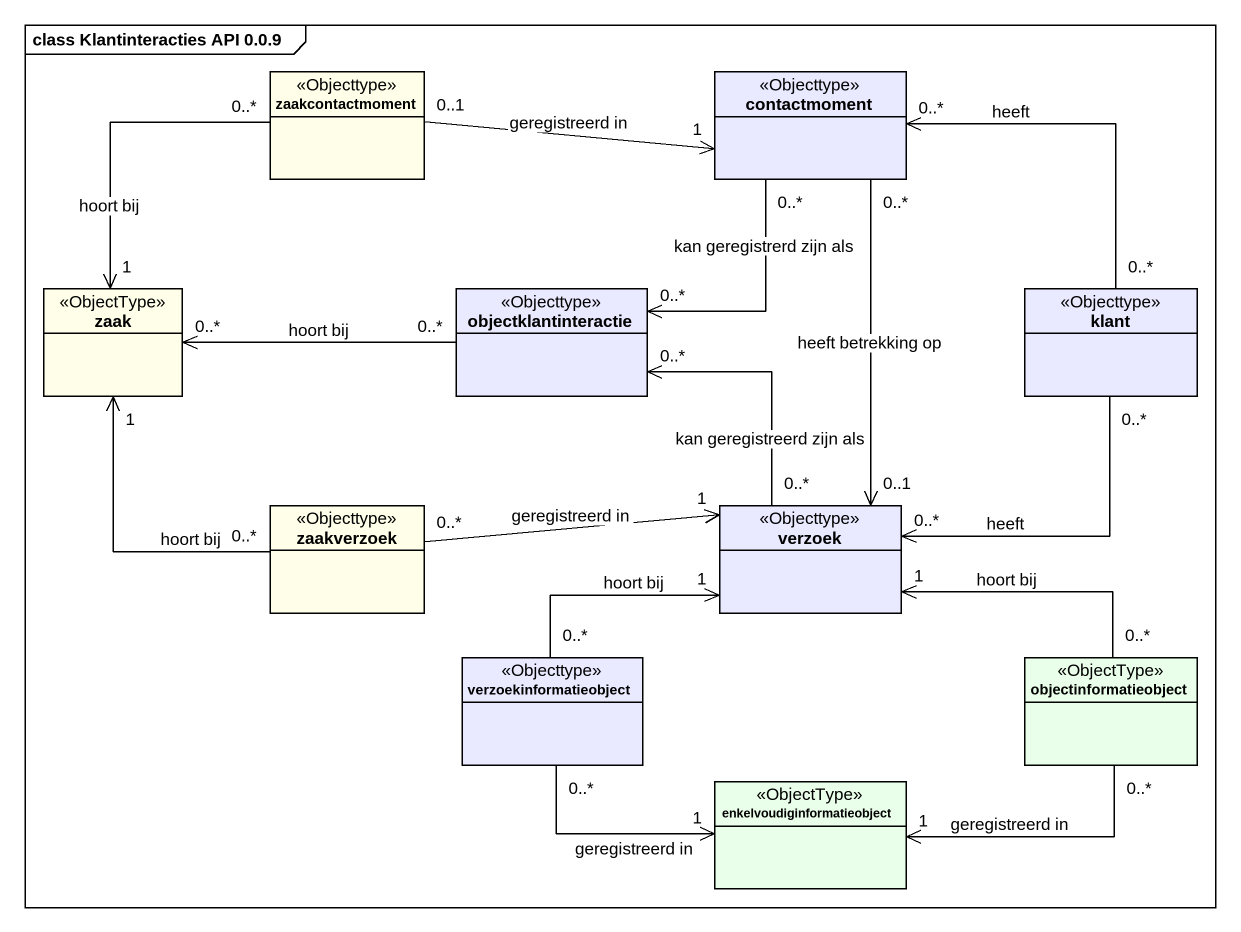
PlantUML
@startuml
mainframe class Klantinteracties API 0.0.9
hide circle
hide empty members
class zaakcontactmoment <<Objecttype>> #FFFFE9
class contactmoment <<Objecttype>> #E9E9FF
class zaak <<ObjectType>> #FFFFE9
class objectklantinteractie <<Objecttype>> #E9E9FF
class klant <<Objecttype>> #E9E9FF
class zaakverzoek <<Objecttype>> #FFFFE9
class verzoek <<Objecttype>> #E9E9FF
class verzoekinformatieobject <<Objecttype>> #E9E9FF
class objectinformatieobject <<ObjectType>> #E9FFE9
class enkelvoudiginformatieobject <<ObjectType>> #E9FFE9
zaakcontactmoment "0..1" -right-> "1" contactmoment : geregistreerd in
contactmoment "0..*" --> "0..*" objectklantinteractie : kan geregistrerd zijn als
contactmoment "0..*" --> "0..1" verzoek : heeft betrekking op
zaak "1" <-up- "0..*" zaakcontactmoment : hoort bij
zaak "1" <-- "0..*" zaakverzoek : hoort bij
objectklantinteractie "0..*" -left-> "0..*" zaak : hoort bij
klant "0..*" -up-> "0..*" contactmoment : heeft
klant "0..*" --> "0..*" verzoek : heeft
zaakverzoek "0..*" -right-> "1" verzoek : geregistreerd in
verzoek "0..*" -up-> "0..*" objectklantinteractie : kan geregistreerd zijn als
verzoek "1" <-left- "0..*" verzoekinformatieobject : hoort bij
verzoekinformatieobject "0..*" -right-> "1" enkelvoudiginformatieobject : geregistreerd in
objectinformatieobject "0..*" -left-> "1" verzoek : hoort bij
enkelvoudiginformatieobject "1" <-right- "0..*" objectinformatieobject : geregistreerd in
@enduml
